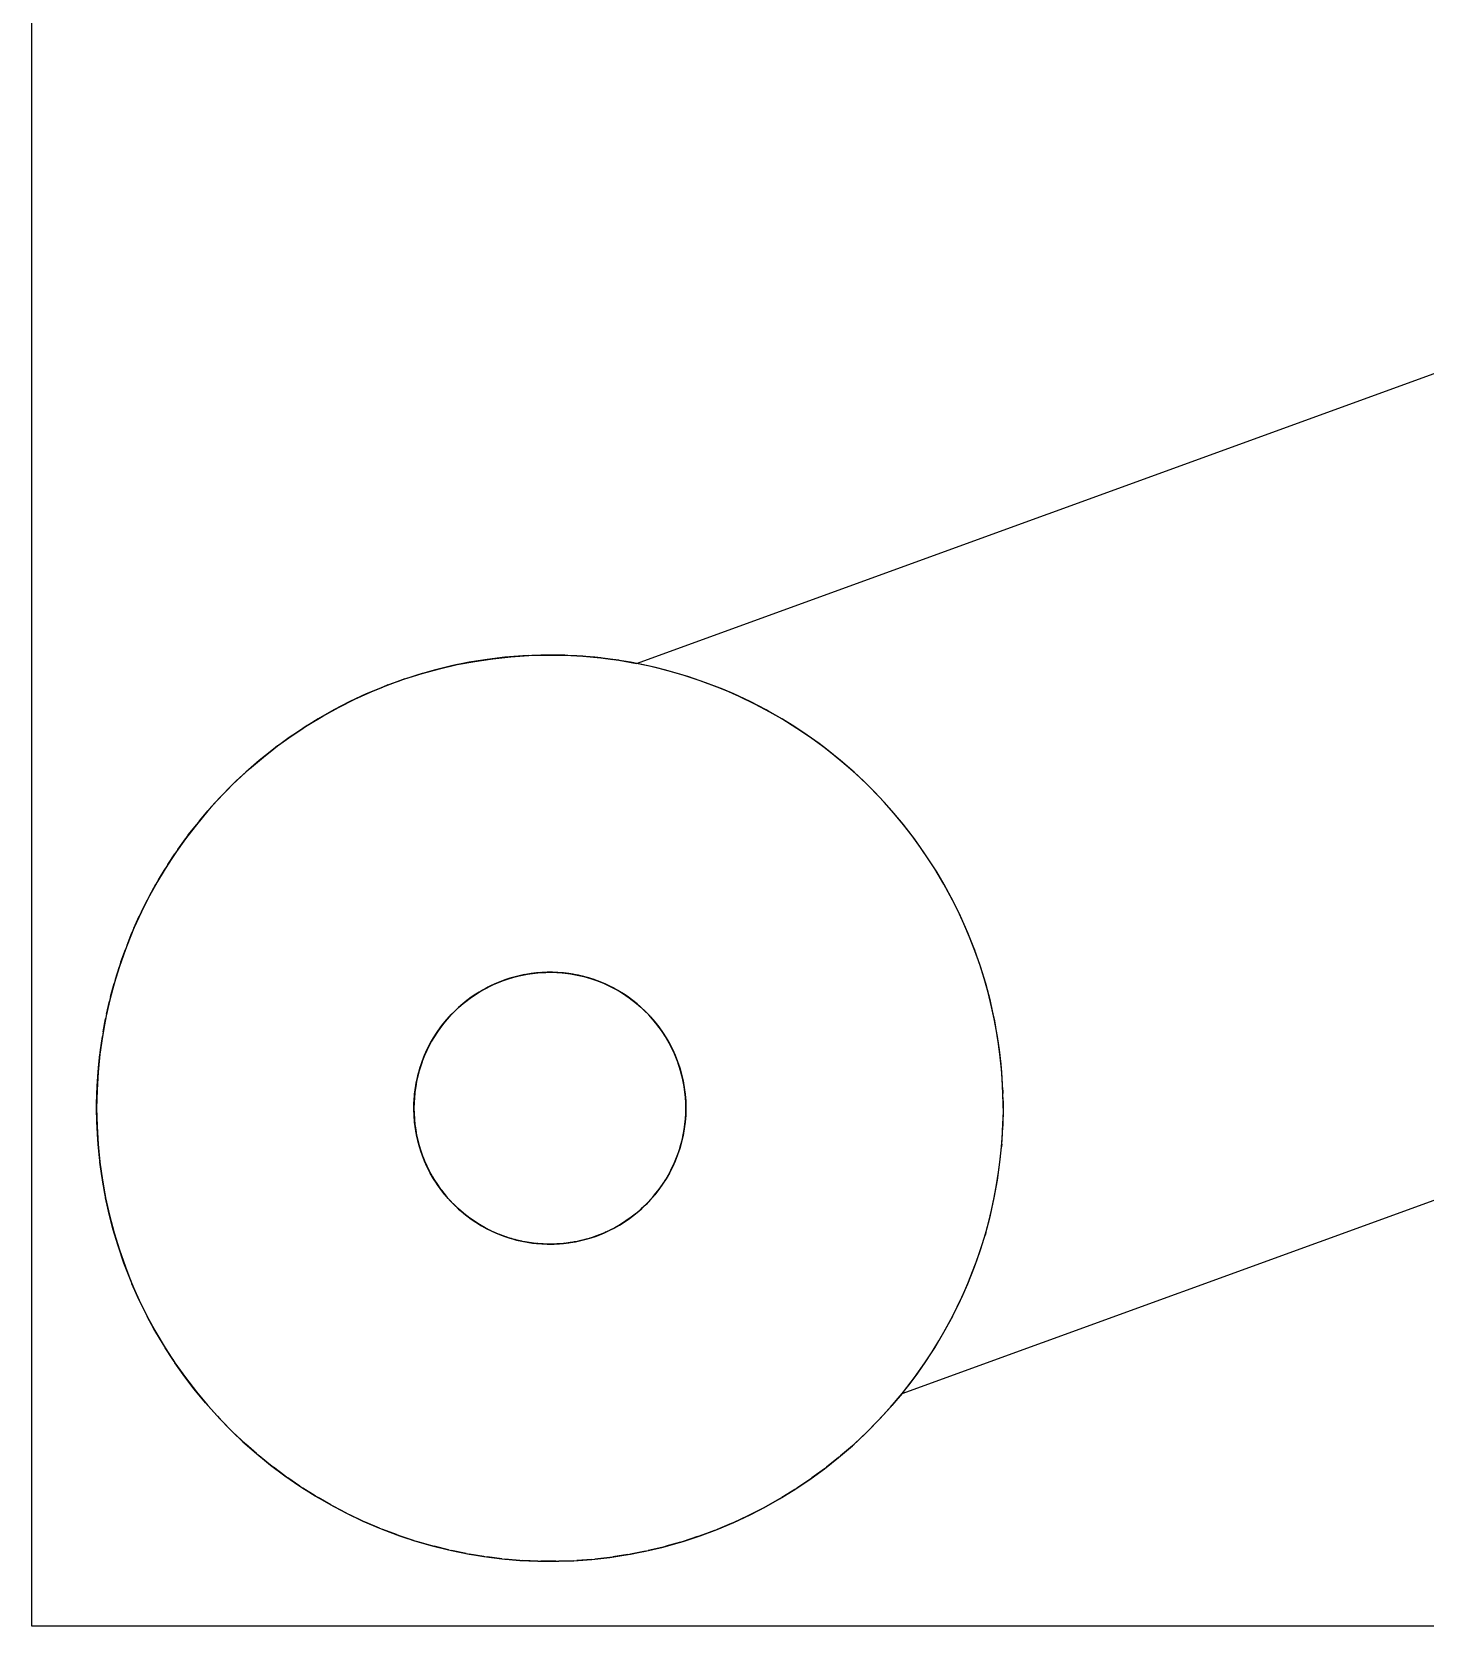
# Model space of a CAD drawing. Header units: millimetres. Extents: x -55 to 176, y -160 to 36.
# Drawn here: x -52 to -30.48, y -24 to 0.63 of the extents above; entities that cross this region are included whole.
import ezdxf

# ---------------------------------------------------------------- set-up
doc = ezdxf.new("R2010")
doc.units = ezdxf.units.MM
doc.layers.add('XY', color=7, linetype='Continuous')

msp = doc.modelspace()

# ---------------------------------------------------------------- linework, layer by layer
msp.add_circle((-44, -16), 2.1)
at = {"layer": 'XY'}
for p, q in [((-52, -24), (-52, 24)), ((-42.662, -9.129), (-29.64, -4.394)), ((-45.433, -9.148), (-45.159, -9.097)), ((-44.971, -9.068), (-45.246, -9.112)), ((-45.159, -9.097), (-45.246, -9.112)), ((-45.159, -9.097), (-44.883, -9.056)), ((-45.159, -9.097), (-44.971, -9.068)), ((-44.695, -9.035), (-44.971, -9.068)), ((-44.883, -9.056), (-44.971, -9.068)), ((-44.883, -9.056), (-44.605, -9.026)), ((-44.883, -9.056), (-44.695, -9.035)), ((-44.417, -9.012), (-44.695, -9.035)), ((-44.605, -9.026), (-44.695, -9.035)), ((-44.605, -9.026), (-44.327, -9.008)), ((-44.605, -9.026), (-44.417, -9.012)), ((-44.139, -9.001), (-44.417, -9.012)), ((-44.327, -9.008), (-44.417, -9.012)), ((-44.327, -9.008), (-44.048, -9)), ((-44.327, -9.008), (-44.139, -9.001)), ((-44.048, -9), (-44.139, -9.001)), ((-43.861, -9.001), (-44.139, -9.001)), ((-44.048, -9), (-43.769, -9.004)), ((-44.048, -9), (-43.861, -9.001)), ((-43.769, -9.004), (-43.861, -9.001)), ((-43.583, -9.012), (-43.861, -9.001)), ((-43.769, -9.004), (-43.491, -9.019)), ((-43.769, -9.004), (-43.583, -9.012)), ((-43.491, -9.019), (-43.583, -9.012)), ((-43.305, -9.035), (-43.583, -9.012)), ((-43.491, -9.019), (-43.213, -9.044)), ((-43.491, -9.019), (-43.305, -9.035)), ((-43.213, -9.044), (-43.305, -9.035)), ((-43.029, -9.068), (-43.305, -9.035)), ((-43.213, -9.044), (-42.937, -9.081)), ((-43.213, -9.044), (-43.029, -9.068)), ((-42.937, -9.081), (-43.029, -9.068)), ((-42.754, -9.112), (-43.029, -9.068)), ((-42.937, -9.081), (-42.662, -9.129)), ((-42.937, -9.081), (-42.754, -9.112)), ((-46.057, -9.309), (-46.321, -9.396)), ((-46.24, -9.368), (-45.974, -9.284)), ((-46.24, -9.368), (-46.057, -9.309)), ((-45.789, -9.233), (-46.057, -9.309)), ((-45.974, -9.284), (-46.057, -9.309)), ((-45.974, -9.284), (-45.705, -9.211)), ((-45.974, -9.284), (-45.789, -9.233)), ((-45.519, -9.167), (-45.789, -9.233)), ((-45.705, -9.211), (-45.789, -9.233)), ((-45.705, -9.211), (-45.433, -9.148)), ((-45.705, -9.211), (-45.519, -9.167)), ((-45.246, -9.112), (-45.519, -9.167)), ((-45.433, -9.148), (-45.519, -9.167)), ((-45.433, -9.148), (-45.246, -9.112)), ((-42.481, -9.167), (-42.754, -9.112)), ((-42.662, -9.129), (-42.754, -9.112)), ((-42.39, -9.188), (-42.662, -9.129)), ((-42.481, -9.167), (-42.662, -9.129)), ((-42.211, -9.233), (-42.481, -9.167)), ((-42.39, -9.188), (-42.481, -9.167)), ((-42.12, -9.257), (-42.39, -9.188)), ((-42.211, -9.233), (-42.39, -9.188)), ((-41.943, -9.309), (-42.211, -9.233)), ((-42.12, -9.257), (-42.211, -9.233)), ((-41.853, -9.337), (-42.12, -9.257)), ((-41.943, -9.309), (-42.12, -9.257)), ((-41.679, -9.396), (-41.943, -9.309)), ((-41.853, -9.337), (-41.943, -9.309)), ((-41.59, -9.428), (-41.853, -9.337)), ((-41.679, -9.396), (-41.853, -9.337)), ((-46.839, -9.601), (-47.091, -9.719)), ((-47.015, -9.682), (-46.761, -9.567)), ((-47.015, -9.682), (-46.839, -9.601)), ((-46.582, -9.494), (-46.839, -9.601)), ((-46.761, -9.567), (-46.839, -9.601)), ((-46.761, -9.567), (-46.502, -9.462)), ((-46.761, -9.567), (-46.582, -9.494)), ((-46.321, -9.396), (-46.582, -9.494)), ((-46.502, -9.462), (-46.582, -9.494)), ((-46.502, -9.462), (-46.24, -9.368)), ((-46.502, -9.462), (-46.321, -9.396)), ((-46.24, -9.368), (-46.321, -9.396)), ((-41.418, -9.494), (-41.679, -9.396)), ((-41.59, -9.428), (-41.679, -9.396)), ((-41.33, -9.529), (-41.59, -9.428)), ((-41.418, -9.494), (-41.59, -9.428)), ((-41.161, -9.601), (-41.418, -9.494)), ((-41.33, -9.529), (-41.418, -9.494)), ((-41.075, -9.64), (-41.33, -9.529)), ((-41.161, -9.601), (-41.33, -9.529)), ((-40.909, -9.719), (-41.161, -9.601)), ((-41.075, -9.64), (-41.161, -9.601)), ((-47.338, -9.847), (-47.58, -9.985)), ((-47.508, -9.942), (-47.264, -9.808)), ((-47.508, -9.942), (-47.338, -9.847)), ((-47.091, -9.719), (-47.338, -9.847)), ((-47.264, -9.808), (-47.338, -9.847)), ((-47.264, -9.808), (-47.015, -9.682)), ((-47.264, -9.808), (-47.091, -9.719)), ((-47.015, -9.682), (-47.091, -9.719)), ((-40.824, -9.762), (-41.075, -9.64)), ((-40.909, -9.719), (-41.075, -9.64)), ((-40.662, -9.847), (-40.909, -9.719)), ((-40.824, -9.762), (-40.909, -9.719)), ((-40.603, -9.88), (-40.824, -9.762)), ((-40.662, -9.847), (-40.824, -9.762)), ((-40.42, -9.985), (-40.662, -9.847)), ((-40.603, -9.88), (-40.662, -9.847)), ((-47.979, -10.241), (-47.747, -10.087)), ((-47.58, -9.985), (-47.816, -10.132)), ((-47.747, -10.087), (-47.816, -10.132)), ((-47.747, -10.087), (-47.508, -9.942)), ((-47.747, -10.087), (-47.58, -9.985)), ((-47.508, -9.942), (-47.58, -9.985)), ((-40.42, -9.985), (-40.603, -9.88)), ((-40.407, -9.992), (-40.603, -9.88)), ((-40.184, -10.132), (-40.42, -9.985)), ((-40.42, -9.985), (-40.407, -9.992)), ((-40.216, -10.111), (-40.407, -9.992)), ((-48.047, -10.288), (-48.271, -10.454)), ((-48.205, -10.404), (-47.979, -10.241)), ((-48.205, -10.404), (-48.047, -10.288)), ((-47.816, -10.132), (-48.047, -10.288)), ((-47.979, -10.241), (-48.047, -10.288)), ((-47.979, -10.241), (-47.816, -10.132)), ((-40.028, -10.236), (-40.216, -10.111)), ((-40.184, -10.132), (-40.216, -10.111)), ((-39.953, -10.288), (-40.184, -10.132)), ((-40.028, -10.236), (-40.184, -10.132)), ((-39.844, -10.367), (-40.028, -10.236)), ((-39.953, -10.288), (-40.028, -10.236)), ((-39.729, -10.454), (-39.953, -10.288)), ((-39.844, -10.367), (-39.953, -10.288)), ((-48.638, -10.757), (-48.425, -10.576)), ((-48.271, -10.454), (-48.488, -10.628)), ((-48.425, -10.576), (-48.488, -10.628)), ((-48.425, -10.576), (-48.205, -10.404)), ((-48.425, -10.576), (-48.271, -10.454)), ((-48.205, -10.404), (-48.271, -10.454)), ((-39.665, -10.504), (-39.844, -10.367)), ((-39.729, -10.454), (-39.844, -10.367)), ((-39.512, -10.628), (-39.729, -10.454)), ((-39.665, -10.504), (-39.729, -10.454)), ((-39.49, -10.647), (-39.665, -10.504)), ((-39.512, -10.628), (-39.665, -10.504)), ((-48.698, -10.81), (-48.9, -11.001)), ((-48.843, -10.945), (-48.638, -10.757)), ((-48.843, -10.945), (-48.698, -10.81)), ((-48.488, -10.628), (-48.698, -10.81)), ((-48.638, -10.757), (-48.698, -10.81)), ((-48.638, -10.757), (-48.488, -10.628)), ((-39.302, -10.81), (-39.512, -10.628)), ((-39.49, -10.647), (-39.512, -10.628)), ((-39.32, -10.795), (-39.49, -10.647)), ((-39.154, -10.948), (-39.32, -10.795)), ((-39.302, -10.81), (-39.32, -10.795)), ((-39.1, -11.001), (-39.302, -10.81)), ((-39.154, -10.948), (-39.302, -10.81)), ((-48.9, -11.001), (-49.095, -11.2)), ((-49.04, -11.142), (-48.843, -10.945)), ((-49.04, -11.142), (-48.9, -11.001)), ((-48.843, -10.945), (-48.9, -11.001)), ((-38.994, -11.107), (-39.154, -10.948)), ((-39.1, -11.001), (-39.154, -10.948)), ((-38.905, -11.2), (-39.1, -11.001)), ((-38.994, -11.107), (-39.1, -11.001)), ((-49.095, -11.2), (-49.282, -11.406)), ((-49.04, -11.142), (-49.23, -11.347)), ((-49.23, -11.347), (-49.095, -11.2)), ((-49.04, -11.142), (-49.095, -11.2)), ((-38.839, -11.271), (-38.994, -11.107)), ((-38.905, -11.2), (-38.994, -11.107)), ((-38.718, -11.406), (-38.905, -11.2)), ((-38.839, -11.271), (-38.905, -11.2)), ((-38.689, -11.44), (-38.839, -11.271)), ((-38.718, -11.406), (-38.839, -11.271)), ((-49.411, -11.559), (-49.584, -11.778)), ((-49.282, -11.406), (-49.46, -11.62)), ((-49.411, -11.559), (-49.46, -11.62)), ((-49.23, -11.347), (-49.411, -11.559)), ((-49.411, -11.559), (-49.282, -11.406)), ((-49.23, -11.347), (-49.282, -11.406)), ((-38.54, -11.62), (-38.718, -11.406)), ((-38.689, -11.44), (-38.718, -11.406)), ((-38.545, -11.613), (-38.689, -11.44)), ((-49.584, -11.778), (-49.747, -12.004)), ((-49.46, -11.62), (-49.63, -11.841)), ((-49.584, -11.778), (-49.63, -11.841)), ((-49.584, -11.778), (-49.46, -11.62)), ((-38.406, -11.792), (-38.545, -11.613)), ((-38.54, -11.62), (-38.545, -11.613)), ((-38.37, -11.841), (-38.54, -11.62)), ((-38.406, -11.792), (-38.54, -11.62)), ((-38.274, -11.974), (-38.406, -11.792)), ((-38.37, -11.841), (-38.406, -11.792)), ((-49.747, -12.004), (-49.902, -12.236)), ((-49.63, -11.841), (-49.791, -12.068)), ((-49.747, -12.004), (-49.791, -12.068)), ((-49.747, -12.004), (-49.63, -11.841)), ((-38.209, -12.068), (-38.37, -11.841)), ((-38.274, -11.974), (-38.37, -11.841)), ((-38.147, -12.161), (-38.274, -11.974)), ((-38.209, -12.068), (-38.274, -11.974)), ((-49.943, -12.301), (-50.085, -12.54)), ((-49.902, -12.236), (-50.047, -12.474)), ((-50.047, -12.474), (-49.943, -12.301)), ((-49.791, -12.068), (-49.943, -12.301)), ((-49.902, -12.236), (-49.943, -12.301)), ((-49.902, -12.236), (-49.791, -12.068)), ((-38.057, -12.301), (-38.209, -12.068)), ((-38.147, -12.161), (-38.209, -12.068)), ((-38.026, -12.351), (-38.147, -12.161)), ((-38.057, -12.301), (-38.147, -12.161)), ((-37.915, -12.54), (-38.057, -12.301)), ((-38.026, -12.351), (-38.057, -12.301)), ((-50.085, -12.54), (-50.218, -12.785)), ((-50.047, -12.474), (-50.183, -12.718)), ((-50.183, -12.718), (-50.085, -12.54)), ((-50.047, -12.474), (-50.085, -12.54)), ((-37.915, -12.54), (-38.026, -12.351)), ((-37.912, -12.546), (-38.026, -12.351)), ((-37.782, -12.785), (-37.915, -12.54)), ((-37.915, -12.54), (-37.912, -12.546)), ((-37.803, -12.744), (-37.912, -12.546)), ((-50.218, -12.785), (-50.341, -13.035)), ((-50.183, -12.718), (-50.309, -12.967)), ((-50.309, -12.967), (-50.218, -12.785)), ((-50.183, -12.718), (-50.218, -12.785)), ((-37.702, -12.945), (-37.803, -12.744)), ((-37.782, -12.785), (-37.803, -12.744)), ((-37.659, -13.035), (-37.782, -12.785)), ((-37.702, -12.945), (-37.782, -12.785)), ((-50.341, -13.035), (-50.454, -13.289)), ((-50.309, -12.967), (-50.425, -13.22)), ((-50.425, -13.22), (-50.341, -13.035)), ((-50.309, -12.967), (-50.341, -13.035)), ((-37.607, -13.15), (-37.702, -12.945)), ((-37.659, -13.035), (-37.702, -12.945)), ((-37.546, -13.289), (-37.659, -13.035)), ((-37.607, -13.15), (-37.659, -13.035)), ((-50.454, -13.289), (-50.556, -13.548)), ((-50.425, -13.22), (-50.53, -13.479)), ((-50.53, -13.479), (-50.454, -13.289)), ((-50.425, -13.22), (-50.454, -13.289)), ((-37.518, -13.357), (-37.607, -13.15)), ((-37.546, -13.289), (-37.607, -13.15)), ((-37.444, -13.548), (-37.546, -13.289)), ((-37.518, -13.357), (-37.546, -13.289)), ((-50.53, -13.479), (-50.625, -13.741)), ((-50.53, -13.479), (-50.556, -13.548)), ((-37.444, -13.548), (-37.518, -13.357)), ((-37.436, -13.568), (-37.518, -13.357)), ((-50.625, -13.741), (-50.71, -14.007)), ((-50.556, -13.548), (-50.649, -13.81)), ((-50.625, -13.741), (-50.649, -13.81)), ((-50.625, -13.741), (-50.556, -13.548)), ((-37.351, -13.81), (-37.444, -13.548)), ((-37.444, -13.548), (-37.436, -13.568)), ((-37.361, -13.78), (-37.436, -13.568)), ((-37.293, -13.995), (-37.361, -13.78)), ((-37.351, -13.81), (-37.361, -13.78)), ((-50.71, -14.007), (-50.784, -14.275)), ((-50.649, -13.81), (-50.731, -14.076)), ((-50.71, -14.007), (-50.731, -14.076)), ((-50.71, -14.007), (-50.649, -13.81)), ((-44.796, -14.057), (-44.718, -14.026)), ((-44.696, -14.019), (-44.775, -14.048)), ((-44.718, -14.026), (-44.775, -14.048)), ((-44.718, -14.026), (-44.638, -13.999)), ((-44.718, -14.026), (-44.696, -14.019)), ((-44.617, -13.993), (-44.696, -14.019)), ((-44.638, -13.999), (-44.696, -14.019)), ((-44.638, -13.999), (-44.558, -13.975)), ((-44.638, -13.999), (-44.617, -13.993)), ((-44.537, -13.97), (-44.617, -13.993)), ((-44.558, -13.975), (-44.617, -13.993)), ((-44.558, -13.975), (-44.476, -13.955)), ((-44.558, -13.975), (-44.537, -13.97)), ((-44.456, -13.95), (-44.537, -13.97)), ((-44.476, -13.955), (-44.537, -13.97)), ((-44.476, -13.955), (-44.394, -13.937)), ((-44.476, -13.955), (-44.456, -13.95)), ((-44.374, -13.934), (-44.456, -13.95)), ((-44.394, -13.937), (-44.456, -13.95)), ((-44.394, -13.937), (-44.311, -13.923)), ((-44.394, -13.937), (-44.374, -13.934)), ((-44.291, -13.92), (-44.374, -13.934)), ((-44.311, -13.923), (-44.374, -13.934)), ((-44.311, -13.923), (-44.228, -13.912)), ((-44.311, -13.923), (-44.291, -13.92)), ((-44.208, -13.91), (-44.291, -13.92)), ((-44.228, -13.912), (-44.291, -13.92)), ((-44.228, -13.912), (-44.144, -13.905)), ((-44.228, -13.912), (-44.208, -13.91)), ((-44.125, -13.904), (-44.208, -13.91)), ((-44.144, -13.905), (-44.208, -13.91)), ((-44.144, -13.905), (-44.061, -13.901)), ((-44.144, -13.905), (-44.125, -13.904)), ((-44.042, -13.9), (-44.125, -13.904)), ((-44.061, -13.901), (-44.125, -13.904)), ((-44.061, -13.901), (-43.977, -13.9)), ((-44.061, -13.901), (-44.042, -13.9)), ((-43.977, -13.9), (-44.042, -13.9)), ((-43.958, -13.9), (-44.042, -13.9)), ((-43.977, -13.9), (-43.893, -13.903)), ((-43.977, -13.9), (-43.958, -13.9)), ((-43.893, -13.903), (-43.958, -13.9)), ((-43.875, -13.904), (-43.958, -13.9)), ((-43.893, -13.903), (-43.809, -13.909)), ((-43.893, -13.903), (-43.875, -13.904)), ((-43.809, -13.909), (-43.875, -13.904)), ((-43.792, -13.91), (-43.875, -13.904)), ((-43.809, -13.909), (-43.725, -13.918)), ((-43.809, -13.909), (-43.792, -13.91)), ((-43.725, -13.918), (-43.792, -13.91)), ((-43.709, -13.92), (-43.792, -13.91)), ((-43.725, -13.918), (-43.642, -13.931)), ((-43.725, -13.918), (-43.709, -13.92)), ((-43.642, -13.931), (-43.709, -13.92)), ((-43.626, -13.934), (-43.709, -13.92)), ((-43.642, -13.931), (-43.56, -13.947)), ((-43.642, -13.931), (-43.626, -13.934)), ((-43.56, -13.947), (-43.626, -13.934)), ((-43.544, -13.95), (-43.626, -13.934)), ((-43.56, -13.947), (-43.478, -13.966)), ((-43.56, -13.947), (-43.544, -13.95)), ((-43.478, -13.966), (-43.544, -13.95)), ((-43.463, -13.97), (-43.544, -13.95)), ((-43.478, -13.966), (-43.397, -13.988)), ((-43.478, -13.966), (-43.463, -13.97)), ((-43.397, -13.988), (-43.463, -13.97)), ((-43.383, -13.993), (-43.463, -13.97)), ((-43.397, -13.988), (-43.317, -14.014)), ((-43.397, -13.988), (-43.383, -13.993)), ((-43.317, -14.014), (-43.383, -13.993)), ((-43.304, -14.019), (-43.383, -13.993)), ((-43.317, -14.014), (-43.239, -14.043)), ((-43.317, -14.014), (-43.304, -14.019)), ((-43.239, -14.043), (-43.304, -14.019)), ((-43.225, -14.048), (-43.304, -14.019)), ((-37.269, -14.076), (-37.351, -13.81)), ((-37.293, -13.995), (-37.351, -13.81)), ((-37.232, -14.213), (-37.293, -13.995)), ((-37.269, -14.076), (-37.293, -13.995)), ((-50.784, -14.275), (-50.848, -14.547)), ((-50.731, -14.076), (-50.802, -14.346)), ((-50.784, -14.275), (-50.802, -14.346)), ((-50.784, -14.275), (-50.731, -14.076)), ((-45.232, -14.3), (-45.164, -14.252)), ((-45.145, -14.24), (-45.214, -14.286)), ((-45.164, -14.252), (-45.214, -14.286)), ((-45.164, -14.252), (-45.093, -14.207)), ((-45.164, -14.252), (-45.145, -14.24)), ((-45.074, -14.195), (-45.145, -14.24)), ((-45.093, -14.207), (-45.145, -14.24)), ((-45.093, -14.207), (-45.021, -14.165)), ((-45.093, -14.207), (-45.074, -14.195)), ((-45.001, -14.154), (-45.074, -14.195)), ((-45.021, -14.165), (-45.074, -14.195)), ((-45.021, -14.165), (-44.947, -14.126)), ((-45.021, -14.165), (-45.001, -14.154)), ((-44.927, -14.116), (-45.001, -14.154)), ((-44.947, -14.126), (-45.001, -14.154)), ((-44.947, -14.126), (-44.872, -14.09)), ((-44.947, -14.126), (-44.927, -14.116)), ((-44.852, -14.08), (-44.927, -14.116)), ((-44.872, -14.09), (-44.927, -14.116)), ((-44.872, -14.09), (-44.796, -14.057)), ((-44.872, -14.09), (-44.852, -14.08)), ((-44.775, -14.048), (-44.852, -14.08)), ((-44.796, -14.057), (-44.852, -14.08)), ((-44.796, -14.057), (-44.775, -14.048)), ((-43.239, -14.043), (-43.161, -14.075)), ((-43.239, -14.043), (-43.225, -14.048)), ((-43.161, -14.075), (-43.225, -14.048)), ((-43.148, -14.08), (-43.225, -14.048)), ((-43.161, -14.075), (-43.085, -14.11)), ((-43.161, -14.075), (-43.148, -14.08)), ((-43.085, -14.11), (-43.148, -14.08)), ((-43.073, -14.116), (-43.148, -14.08)), ((-43.085, -14.11), (-43.01, -14.148)), ((-43.085, -14.11), (-43.073, -14.116)), ((-43.01, -14.148), (-43.073, -14.116)), ((-42.999, -14.154), (-43.073, -14.116)), ((-43.01, -14.148), (-42.937, -14.189)), ((-43.01, -14.148), (-42.999, -14.154)), ((-42.937, -14.189), (-42.999, -14.154)), ((-42.926, -14.195), (-42.999, -14.154)), ((-42.937, -14.189), (-42.865, -14.233)), ((-42.937, -14.189), (-42.926, -14.195)), ((-42.865, -14.233), (-42.926, -14.195)), ((-42.855, -14.24), (-42.926, -14.195)), ((-42.865, -14.233), (-42.795, -14.28)), ((-42.865, -14.233), (-42.855, -14.24)), ((-42.795, -14.28), (-42.855, -14.24)), ((-42.786, -14.286), (-42.855, -14.24)), ((-42.795, -14.28), (-42.727, -14.33)), ((-42.795, -14.28), (-42.786, -14.286)), ((-37.198, -14.346), (-37.269, -14.076)), ((-37.232, -14.213), (-37.269, -14.076)), ((-37.178, -14.432), (-37.232, -14.213)), ((-37.198, -14.346), (-37.232, -14.213)), ((-50.802, -14.346), (-50.862, -14.617)), ((-50.848, -14.547), (-50.802, -14.346)), ((-45.544, -14.577), (-45.486, -14.516)), ((-45.47, -14.5), (-45.529, -14.56)), ((-45.486, -14.516), (-45.529, -14.56)), ((-45.486, -14.516), (-45.426, -14.458)), ((-45.486, -14.516), (-45.47, -14.5)), ((-45.409, -14.443), (-45.47, -14.5)), ((-45.426, -14.458), (-45.47, -14.5)), ((-45.426, -14.458), (-45.364, -14.403)), ((-45.426, -14.458), (-45.409, -14.443)), ((-45.346, -14.388), (-45.409, -14.443)), ((-45.364, -14.403), (-45.409, -14.443)), ((-45.364, -14.403), (-45.299, -14.35)), ((-45.364, -14.403), (-45.346, -14.388)), ((-45.281, -14.336), (-45.346, -14.388)), ((-45.299, -14.35), (-45.346, -14.388)), ((-45.299, -14.35), (-45.232, -14.3)), ((-45.299, -14.35), (-45.281, -14.336)), ((-45.214, -14.286), (-45.281, -14.336)), ((-45.232, -14.3), (-45.281, -14.336)), ((-45.232, -14.3), (-45.214, -14.286)), ((-42.727, -14.33), (-42.786, -14.286)), ((-42.719, -14.336), (-42.786, -14.286)), ((-42.727, -14.33), (-42.662, -14.382)), ((-42.654, -14.388), (-42.719, -14.336)), ((-42.662, -14.382), (-42.598, -14.437)), ((-42.591, -14.443), (-42.654, -14.388)), ((-42.598, -14.437), (-42.537, -14.494)), ((-42.53, -14.5), (-42.591, -14.443)), ((-42.537, -14.494), (-42.478, -14.554)), ((-42.471, -14.56), (-42.53, -14.5)), ((-37.138, -14.617), (-37.198, -14.346)), ((-37.178, -14.432), (-37.198, -14.346)), ((-37.131, -14.652), (-37.178, -14.432)), ((-37.138, -14.617), (-37.178, -14.432)), ((-50.862, -14.617), (-50.912, -14.891)), ((-50.848, -14.547), (-50.9, -14.821)), ((-50.9, -14.821), (-50.862, -14.617)), ((-50.848, -14.547), (-50.862, -14.617)), ((-45.75, -14.839), (-45.702, -14.77)), ((-45.689, -14.752), (-45.737, -14.82)), ((-45.702, -14.77), (-45.737, -14.82)), ((-45.702, -14.77), (-45.652, -14.704)), ((-45.702, -14.77), (-45.689, -14.752)), ((-45.638, -14.686), (-45.689, -14.752)), ((-45.652, -14.704), (-45.689, -14.752)), ((-45.652, -14.704), (-45.599, -14.639)), ((-45.652, -14.704), (-45.638, -14.686)), ((-45.585, -14.622), (-45.638, -14.686)), ((-45.599, -14.639), (-45.638, -14.686)), ((-45.599, -14.639), (-45.544, -14.577)), ((-45.599, -14.639), (-45.585, -14.622)), ((-45.529, -14.56), (-45.585, -14.622)), ((-45.544, -14.577), (-45.585, -14.622)), ((-45.544, -14.577), (-45.529, -14.56)), ((-42.421, -14.616), (-42.478, -14.554)), ((-42.415, -14.622), (-42.471, -14.56)), ((-42.367, -14.68), (-42.421, -14.616)), ((-42.362, -14.686), (-42.415, -14.622)), ((-42.315, -14.746), (-42.367, -14.68)), ((-42.311, -14.752), (-42.362, -14.686)), ((-42.267, -14.814), (-42.315, -14.746)), ((-42.263, -14.82), (-42.311, -14.752)), ((-37.088, -14.891), (-37.138, -14.617)), ((-37.131, -14.652), (-37.138, -14.617)), ((-37.091, -14.875), (-37.131, -14.652)), ((-50.912, -14.891), (-50.95, -15.167)), ((-50.9, -14.821), (-50.941, -15.097)), ((-50.941, -15.097), (-50.912, -14.891)), ((-50.9, -14.821), (-50.912, -14.891)), ((-45.876, -15.056), (-45.837, -14.982)), ((-45.826, -14.962), (-45.865, -15.035)), ((-45.837, -14.982), (-45.865, -15.035)), ((-45.837, -14.982), (-45.795, -14.91)), ((-45.837, -14.982), (-45.826, -14.962)), ((-45.783, -14.89), (-45.826, -14.962)), ((-45.795, -14.91), (-45.826, -14.962)), ((-45.795, -14.91), (-45.75, -14.839)), ((-45.795, -14.91), (-45.783, -14.89)), ((-45.737, -14.82), (-45.783, -14.89)), ((-45.75, -14.839), (-45.783, -14.89)), ((-45.75, -14.839), (-45.737, -14.82)), ((-42.221, -14.885), (-42.267, -14.814)), ((-42.217, -14.89), (-42.263, -14.82)), ((-42.177, -14.957), (-42.221, -14.885)), ((-42.174, -14.962), (-42.217, -14.89)), ((-42.137, -15.03), (-42.177, -14.957)), ((-42.135, -15.035), (-42.174, -14.962)), ((-37.058, -15.098), (-37.091, -14.875)), ((-37.088, -14.891), (-37.091, -14.875)), ((-37.05, -15.167), (-37.088, -14.891)), ((-37.058, -15.098), (-37.088, -14.891)), ((-50.95, -15.167), (-50.978, -15.444)), ((-50.972, -15.374), (-50.941, -15.097)), ((-50.972, -15.374), (-50.95, -15.167)), ((-50.941, -15.097), (-50.95, -15.167)), ((-45.967, -15.264), (-45.995, -15.343)), ((-45.975, -15.286), (-45.945, -15.208)), ((-45.975, -15.286), (-45.967, -15.264)), ((-45.936, -15.187), (-45.967, -15.264)), ((-45.945, -15.208), (-45.967, -15.264)), ((-45.945, -15.208), (-45.912, -15.131)), ((-45.945, -15.208), (-45.936, -15.187)), ((-45.902, -15.11), (-45.936, -15.187)), ((-45.912, -15.131), (-45.936, -15.187)), ((-45.912, -15.131), (-45.876, -15.056)), ((-45.912, -15.131), (-45.902, -15.11)), ((-45.865, -15.035), (-45.902, -15.11)), ((-45.876, -15.056), (-45.902, -15.11)), ((-45.876, -15.056), (-45.865, -15.035)), ((-42.1, -15.106), (-42.137, -15.03)), ((-42.098, -15.11), (-42.135, -15.035)), ((-42.066, -15.182), (-42.1, -15.106)), ((-42.064, -15.187), (-42.098, -15.11)), ((-42.035, -15.26), (-42.066, -15.182)), ((-42.033, -15.264), (-42.064, -15.187)), ((-42.007, -15.34), (-42.035, -15.26)), ((-42.005, -15.343), (-42.033, -15.264)), ((-38.561, -20.407), (-23.794, -15.037)), ((-37.033, -15.322), (-37.058, -15.098)), ((-37.05, -15.167), (-37.058, -15.098)), ((-37.022, -15.444), (-37.05, -15.167)), ((-37.033, -15.322), (-37.05, -15.167)), ((-50.978, -15.444), (-50.994, -15.722)), ((-50.991, -15.652), (-50.972, -15.374)), ((-50.991, -15.652), (-50.978, -15.444)), ((-50.972, -15.374), (-50.978, -15.444)), ((-46.041, -15.504), (-46.059, -15.585)), ((-46.046, -15.526), (-46.025, -15.445)), ((-46.046, -15.526), (-46.041, -15.504)), ((-46.019, -15.423), (-46.041, -15.504)), ((-46.025, -15.445), (-46.041, -15.504)), ((-46.025, -15.445), (-46.002, -15.365)), ((-46.025, -15.445), (-46.019, -15.423)), ((-45.995, -15.343), (-46.019, -15.423)), ((-46.002, -15.365), (-46.019, -15.423)), ((-46.002, -15.365), (-45.975, -15.286)), ((-46.002, -15.365), (-45.995, -15.343)), ((-45.975, -15.286), (-45.995, -15.343)), ((-41.982, -15.42), (-42.007, -15.34)), ((-41.981, -15.423), (-42.005, -15.343)), ((-41.96, -15.501), (-41.982, -15.42)), ((-41.959, -15.504), (-41.981, -15.423)), ((-41.942, -15.583), (-41.96, -15.501)), ((-41.941, -15.585), (-41.959, -15.504)), ((-37.015, -15.547), (-37.033, -15.322)), ((-37.022, -15.444), (-37.033, -15.322)), ((-37.006, -15.722), (-37.022, -15.444)), ((-37.015, -15.547), (-37.022, -15.444)), ((-51, -15.931), (-50.991, -15.652)), ((-51, -15.931), (-50.994, -15.722)), ((-50.994, -15.722), (-51, -16)), ((-50.991, -15.652), (-50.994, -15.722)), ((-46.085, -15.75), (-46.093, -15.833)), ((-46.088, -15.772), (-46.077, -15.69)), ((-46.088, -15.772), (-46.085, -15.75)), ((-46.073, -15.667), (-46.085, -15.75)), ((-46.077, -15.69), (-46.085, -15.75)), ((-46.077, -15.69), (-46.063, -15.607)), ((-46.077, -15.69), (-46.073, -15.667)), ((-46.059, -15.585), (-46.073, -15.667)), ((-46.063, -15.607), (-46.073, -15.667)), ((-46.063, -15.607), (-46.046, -15.526)), ((-46.063, -15.607), (-46.059, -15.585)), ((-46.046, -15.526), (-46.059, -15.585)), ((-41.927, -15.666), (-41.942, -15.583)), ((-41.927, -15.667), (-41.941, -15.585)), ((-41.915, -15.749), (-41.927, -15.666)), ((-41.915, -15.75), (-41.927, -15.667)), ((-41.907, -15.832), (-41.915, -15.749)), ((-41.907, -15.833), (-41.915, -15.75)), ((-37.006, -15.722), (-37.015, -15.547)), ((-37.004, -15.772), (-37.015, -15.547)), ((-37, -16), (-37.006, -15.722)), ((-37.006, -15.722), (-37.004, -15.772)), ((-50.997, -16.21), (-51, -15.931)), ((-51, -15.931), (-51, -16)), ((-50.997, -16.21), (-51, -16)), ((-51, -16), (-50.994, -16.278)), ((-46.098, -15.917), (-46.1, -16)), ((-46.1, -16.023), (-46.099, -15.939)), ((-46.099, -15.939), (-46.1, -16)), ((-46.1, -16.023), (-46.1, -16)), ((-46.1, -16), (-46.098, -16.083)), ((-46.099, -15.939), (-46.095, -15.856)), ((-46.099, -15.939), (-46.098, -15.917)), ((-46.093, -15.833), (-46.098, -15.917)), ((-46.095, -15.856), (-46.098, -15.917)), ((-46.095, -15.856), (-46.088, -15.772)), ((-46.095, -15.856), (-46.093, -15.833)), ((-46.088, -15.772), (-46.093, -15.833)), ((-41.902, -15.916), (-41.907, -15.832)), ((-41.902, -15.917), (-41.907, -15.833)), ((-41.9, -16), (-41.902, -15.916)), ((-41.9, -16), (-41.902, -15.917)), ((-41.902, -16.083), (-41.9, -16)), ((-41.9, -16), (-41.902, -16.083)), ((-37, -16), (-37.006, -16.278)), ((-37.001, -15.886), (-37.004, -15.772)), ((-37, -16), (-37.003, -16.199)), ((-37.001, -15.886), (-37, -16)), ((-50.983, -16.488), (-50.997, -16.21)), ((-50.997, -16.21), (-50.994, -16.278)), ((-46.097, -16.106), (-46.1, -16.023)), ((-46.1, -16.023), (-46.098, -16.083)), ((-46.097, -16.106), (-46.098, -16.083)), ((-46.098, -16.083), (-46.093, -16.167)), ((-46.091, -16.189), (-46.097, -16.106)), ((-46.097, -16.106), (-46.093, -16.167)), ((-46.091, -16.189), (-46.093, -16.167)), ((-46.093, -16.167), (-46.085, -16.25)), ((-46.082, -16.272), (-46.091, -16.189)), ((-46.091, -16.189), (-46.085, -16.25)), ((-46.082, -16.272), (-46.085, -16.25)), ((-46.085, -16.25), (-46.073, -16.333)), ((-41.927, -16.333), (-41.915, -16.25)), ((-41.926, -16.33), (-41.915, -16.248)), ((-41.915, -16.248), (-41.907, -16.165)), ((-41.915, -16.25), (-41.907, -16.167)), ((-41.907, -16.165), (-41.902, -16.083)), ((-41.907, -16.167), (-41.902, -16.083)), ((-37.011, -16.397), (-37.003, -16.199)), ((-37.006, -16.278), (-37.003, -16.199)), ((-50.983, -16.488), (-50.994, -16.278)), ((-50.994, -16.278), (-50.978, -16.556)), ((-50.958, -16.766), (-50.983, -16.488)), ((-50.983, -16.488), (-50.978, -16.556)), ((-46.07, -16.355), (-46.082, -16.272)), ((-46.082, -16.272), (-46.073, -16.333)), ((-46.07, -16.355), (-46.073, -16.333)), ((-46.073, -16.333), (-46.059, -16.415)), ((-46.054, -16.437), (-46.07, -16.355)), ((-46.07, -16.355), (-46.059, -16.415)), ((-46.054, -16.437), (-46.059, -16.415)), ((-46.059, -16.415), (-46.041, -16.496)), ((-46.035, -16.518), (-46.054, -16.437)), ((-46.054, -16.437), (-46.041, -16.496)), ((-46.035, -16.518), (-46.041, -16.496)), ((-46.041, -16.496), (-46.019, -16.577)), ((-41.981, -16.577), (-41.959, -16.496)), ((-41.979, -16.572), (-41.958, -16.492)), ((-41.959, -16.496), (-41.941, -16.415)), ((-41.958, -16.492), (-41.941, -16.411)), ((-41.941, -16.411), (-41.926, -16.33)), ((-41.941, -16.415), (-41.927, -16.333)), ((-37.025, -16.595), (-37.011, -16.397)), ((-37.022, -16.556), (-37.006, -16.278)), ((-37.022, -16.556), (-37.011, -16.397)), ((-37.011, -16.397), (-37.006, -16.278)), ((-50.958, -16.766), (-50.978, -16.556)), ((-50.978, -16.556), (-50.95, -16.833)), ((-46.013, -16.599), (-46.035, -16.518)), ((-46.035, -16.518), (-46.019, -16.577)), ((-46.013, -16.599), (-46.019, -16.577)), ((-46.019, -16.577), (-45.995, -16.657)), ((-45.987, -16.678), (-46.013, -16.599)), ((-46.013, -16.599), (-45.995, -16.657)), ((-45.987, -16.678), (-45.995, -16.657)), ((-45.995, -16.657), (-45.967, -16.736)), ((-45.959, -16.757), (-45.987, -16.678)), ((-45.987, -16.678), (-45.967, -16.736)), ((-45.959, -16.757), (-45.967, -16.736)), ((-45.967, -16.736), (-45.936, -16.813)), ((-42.064, -16.813), (-42.033, -16.736)), ((-42.061, -16.807), (-42.031, -16.73)), ((-42.033, -16.736), (-42.005, -16.657)), ((-42.031, -16.73), (-42.004, -16.651)), ((-42.005, -16.657), (-41.981, -16.577)), ((-42.004, -16.651), (-41.979, -16.572)), ((-37.05, -16.833), (-37.022, -16.556)), ((-37.045, -16.793), (-37.025, -16.595)), ((-37.022, -16.556), (-37.025, -16.595)), ((-50.922, -17.043), (-50.958, -16.766)), ((-50.958, -16.766), (-50.95, -16.833)), ((-50.922, -17.043), (-50.95, -16.833)), ((-50.95, -16.833), (-50.912, -17.109)), ((-45.927, -16.834), (-45.959, -16.757)), ((-45.959, -16.757), (-45.936, -16.813)), ((-45.927, -16.834), (-45.936, -16.813)), ((-45.936, -16.813), (-45.902, -16.89)), ((-45.893, -16.91), (-45.927, -16.834)), ((-45.927, -16.834), (-45.902, -16.89)), ((-45.893, -16.91), (-45.902, -16.89)), ((-45.902, -16.89), (-45.865, -16.965)), ((-45.855, -16.985), (-45.893, -16.91)), ((-45.893, -16.91), (-45.865, -16.965)), ((-45.855, -16.985), (-45.865, -16.965)), ((-45.865, -16.965), (-45.826, -17.038)), ((-45.814, -17.057), (-45.855, -16.985)), ((-45.855, -16.985), (-45.826, -17.038)), ((-42.174, -17.038), (-42.135, -16.965)), ((-42.17, -17.03), (-42.131, -16.957)), ((-42.135, -16.965), (-42.098, -16.89)), ((-42.131, -16.957), (-42.094, -16.882)), ((-42.098, -16.89), (-42.064, -16.813)), ((-42.094, -16.882), (-42.061, -16.807)), ((-37.101, -17.186), (-37.07, -16.99)), ((-37.088, -17.109), (-37.05, -16.833)), ((-37.088, -17.109), (-37.07, -16.99)), ((-37.07, -16.99), (-37.045, -16.793)), ((-37.07, -16.99), (-37.05, -16.833)), ((-37.05, -16.833), (-37.045, -16.793)), ((-50.875, -17.318), (-50.922, -17.043)), ((-50.922, -17.043), (-50.912, -17.109)), ((-50.875, -17.318), (-50.912, -17.109)), ((-50.912, -17.109), (-50.862, -17.383)), ((-45.814, -17.057), (-45.826, -17.038)), ((-45.826, -17.038), (-45.783, -17.11)), ((-45.771, -17.129), (-45.814, -17.057)), ((-45.814, -17.057), (-45.783, -17.11)), ((-45.771, -17.129), (-45.783, -17.11)), ((-45.783, -17.11), (-45.737, -17.18)), ((-45.725, -17.198), (-45.771, -17.129)), ((-45.771, -17.129), (-45.737, -17.18)), ((-45.725, -17.198), (-45.737, -17.18)), ((-45.737, -17.18), (-45.689, -17.248)), ((-45.676, -17.266), (-45.725, -17.198)), ((-45.725, -17.198), (-45.689, -17.248)), ((-42.311, -17.248), (-42.263, -17.18)), ((-42.304, -17.238), (-42.257, -17.171)), ((-42.304, -17.238), (-42.263, -17.18)), ((-42.263, -17.18), (-42.217, -17.11)), ((-42.257, -17.171), (-42.212, -17.101)), ((-42.217, -17.11), (-42.174, -17.038)), ((-42.212, -17.101), (-42.17, -17.03)), ((-37.138, -17.383), (-37.088, -17.109)), ((-37.138, -17.381), (-37.101, -17.186)), ((-37.101, -17.186), (-37.088, -17.109)), ((-50.817, -17.591), (-50.875, -17.318)), ((-50.875, -17.318), (-50.862, -17.383)), ((-50.817, -17.591), (-50.862, -17.383)), ((-50.862, -17.383), (-50.802, -17.654)), ((-45.676, -17.266), (-45.689, -17.248)), ((-45.689, -17.248), (-45.638, -17.314)), ((-45.624, -17.332), (-45.676, -17.266)), ((-45.676, -17.266), (-45.638, -17.314)), ((-45.624, -17.332), (-45.638, -17.314)), ((-45.638, -17.314), (-45.585, -17.378)), ((-45.57, -17.395), (-45.624, -17.332)), ((-45.624, -17.332), (-45.585, -17.378)), ((-45.57, -17.395), (-45.585, -17.378)), ((-45.585, -17.378), (-45.529, -17.44)), ((-45.513, -17.456), (-45.57, -17.395)), ((-45.57, -17.395), (-45.529, -17.44)), ((-45.513, -17.456), (-45.529, -17.44)), ((-45.529, -17.44), (-45.47, -17.5)), ((-45.513, -17.456), (-45.454, -17.515)), ((-45.513, -17.456), (-45.47, -17.5)), ((-42.53, -17.5), (-42.471, -17.44)), ((-42.52, -17.489), (-42.462, -17.43)), ((-42.52, -17.489), (-42.471, -17.44)), ((-42.471, -17.44), (-42.415, -17.378)), ((-42.462, -17.43), (-42.471, -17.44)), ((-42.462, -17.43), (-42.407, -17.368)), ((-42.462, -17.43), (-42.415, -17.378)), ((-42.415, -17.378), (-42.362, -17.314)), ((-42.407, -17.368), (-42.415, -17.378)), ((-42.407, -17.368), (-42.354, -17.304)), ((-42.407, -17.368), (-42.362, -17.314)), ((-42.362, -17.314), (-42.311, -17.248)), ((-42.354, -17.304), (-42.362, -17.314)), ((-42.354, -17.304), (-42.304, -17.238)), ((-42.354, -17.304), (-42.311, -17.248)), ((-42.304, -17.238), (-42.311, -17.248)), ((-37.198, -17.654), (-37.138, -17.383)), ((-37.18, -17.575), (-37.138, -17.381)), ((-37.18, -17.575), (-37.138, -17.383)), ((-50.748, -17.861), (-50.817, -17.591)), ((-50.817, -17.591), (-50.802, -17.654)), ((-50.748, -17.861), (-50.802, -17.654)), ((-50.802, -17.654), (-50.731, -17.924)), ((-45.454, -17.515), (-45.47, -17.5)), ((-45.47, -17.5), (-45.409, -17.557)), ((-45.454, -17.515), (-45.392, -17.572)), ((-45.454, -17.515), (-45.409, -17.557)), ((-45.392, -17.572), (-45.409, -17.557)), ((-45.409, -17.557), (-45.346, -17.612)), ((-45.392, -17.572), (-45.329, -17.626)), ((-45.392, -17.572), (-45.346, -17.612)), ((-45.329, -17.626), (-45.346, -17.612)), ((-45.346, -17.612), (-45.281, -17.664)), ((-45.329, -17.626), (-45.263, -17.678)), ((-45.329, -17.626), (-45.281, -17.664)), ((-45.263, -17.678), (-45.281, -17.664)), ((-45.281, -17.664), (-45.214, -17.714)), ((-45.263, -17.678), (-45.195, -17.726)), ((-45.263, -17.678), (-45.214, -17.714)), ((-45.195, -17.726), (-45.214, -17.714)), ((-45.214, -17.714), (-45.145, -17.76)), ((-45.195, -17.726), (-45.126, -17.773)), ((-45.195, -17.726), (-45.145, -17.76)), ((-42.855, -17.76), (-42.786, -17.714)), ((-42.84, -17.75), (-42.772, -17.703)), ((-42.84, -17.75), (-42.786, -17.714)), ((-42.786, -17.714), (-42.719, -17.664)), ((-42.772, -17.703), (-42.786, -17.714)), ((-42.772, -17.703), (-42.706, -17.654)), ((-42.772, -17.703), (-42.719, -17.664)), ((-42.719, -17.664), (-42.654, -17.612)), ((-42.706, -17.654), (-42.719, -17.664)), ((-42.706, -17.654), (-42.641, -17.601)), ((-42.706, -17.654), (-42.654, -17.612)), ((-42.654, -17.612), (-42.591, -17.557)), ((-42.641, -17.601), (-42.654, -17.612)), ((-42.641, -17.601), (-42.579, -17.547)), ((-42.641, -17.601), (-42.591, -17.557)), ((-42.591, -17.557), (-42.53, -17.5)), ((-42.579, -17.547), (-42.591, -17.557)), ((-42.579, -17.547), (-42.52, -17.489)), ((-42.579, -17.547), (-42.53, -17.5)), ((-42.52, -17.489), (-42.53, -17.5)), ((-37.269, -17.924), (-37.198, -17.654)), ((-37.227, -17.768), (-37.18, -17.575)), ((-37.227, -17.768), (-37.198, -17.654)), ((-37.198, -17.654), (-37.18, -17.575)), ((-50.669, -18.128), (-50.748, -17.861)), ((-50.748, -17.861), (-50.731, -17.924)), ((-50.669, -18.128), (-50.731, -17.924)), ((-50.731, -17.924), (-50.649, -18.19)), ((-45.126, -17.773), (-45.145, -17.76)), ((-45.145, -17.76), (-45.074, -17.805)), ((-45.126, -17.773), (-45.055, -17.816)), ((-45.126, -17.773), (-45.074, -17.805)), ((-45.055, -17.816), (-45.074, -17.805)), ((-45.074, -17.805), (-45.001, -17.846)), ((-45.055, -17.816), (-44.982, -17.857)), ((-45.055, -17.816), (-45.001, -17.846)), ((-44.982, -17.857), (-45.001, -17.846)), ((-45.001, -17.846), (-44.927, -17.884)), ((-44.982, -17.857), (-44.907, -17.894)), ((-44.982, -17.857), (-44.927, -17.884)), ((-44.907, -17.894), (-44.927, -17.884)), ((-44.927, -17.884), (-44.852, -17.92)), ((-44.907, -17.894), (-44.831, -17.929)), ((-44.907, -17.894), (-44.852, -17.92)), ((-44.831, -17.929), (-44.852, -17.92)), ((-44.852, -17.92), (-44.775, -17.952)), ((-44.831, -17.929), (-44.754, -17.96)), ((-44.831, -17.929), (-44.775, -17.952)), ((-44.754, -17.96), (-44.775, -17.952)), ((-44.775, -17.952), (-44.696, -17.981)), ((-44.754, -17.96), (-44.675, -17.989)), ((-44.754, -17.96), (-44.696, -17.981)), ((-43.361, -18.001), (-43.282, -17.974)), ((-43.304, -17.981), (-43.225, -17.952)), ((-43.282, -17.974), (-43.304, -17.981)), ((-43.282, -17.974), (-43.205, -17.944)), ((-43.282, -17.974), (-43.225, -17.952)), ((-43.225, -17.952), (-43.148, -17.92)), ((-43.205, -17.944), (-43.225, -17.952)), ((-43.205, -17.944), (-43.129, -17.911)), ((-43.205, -17.944), (-43.148, -17.92)), ((-43.148, -17.92), (-43.073, -17.884)), ((-43.129, -17.911), (-43.148, -17.92)), ((-43.129, -17.911), (-43.055, -17.875)), ((-43.129, -17.911), (-43.073, -17.884)), ((-43.073, -17.884), (-42.999, -17.846)), ((-43.055, -17.875), (-43.073, -17.884)), ((-43.055, -17.875), (-42.981, -17.836)), ((-43.055, -17.875), (-42.999, -17.846)), ((-42.999, -17.846), (-42.926, -17.805)), ((-42.981, -17.836), (-42.999, -17.846)), ((-42.981, -17.836), (-42.91, -17.795)), ((-42.981, -17.836), (-42.926, -17.805)), ((-42.926, -17.805), (-42.855, -17.76)), ((-42.91, -17.795), (-42.926, -17.805)), ((-42.91, -17.795), (-42.84, -17.75)), ((-42.91, -17.795), (-42.855, -17.76)), ((-42.84, -17.75), (-42.855, -17.76)), ((-37.351, -18.19), (-37.269, -17.924)), ((-37.338, -18.149), (-37.28, -17.959)), ((-37.28, -17.959), (-37.227, -17.768)), ((-37.269, -17.924), (-37.28, -17.959)), ((-37.269, -17.924), (-37.227, -17.768)), ((-50.579, -18.392), (-50.669, -18.128)), ((-50.669, -18.128), (-50.649, -18.19)), ((-50.579, -18.392), (-50.649, -18.19)), ((-50.649, -18.19), (-50.556, -18.452)), ((-44.675, -17.989), (-44.696, -17.981)), ((-44.696, -17.981), (-44.617, -18.007)), ((-44.675, -17.989), (-44.595, -18.014)), ((-44.675, -17.989), (-44.617, -18.007)), ((-44.595, -18.014), (-44.617, -18.007)), ((-44.617, -18.007), (-44.537, -18.03)), ((-44.595, -18.014), (-44.515, -18.036)), ((-44.595, -18.014), (-44.537, -18.03)), ((-44.515, -18.036), (-44.537, -18.03)), ((-44.537, -18.03), (-44.456, -18.05)), ((-44.515, -18.036), (-44.434, -18.055)), ((-44.515, -18.036), (-44.456, -18.05)), ((-44.434, -18.055), (-44.456, -18.05)), ((-44.456, -18.05), (-44.374, -18.066)), ((-44.434, -18.055), (-44.352, -18.07)), ((-44.434, -18.055), (-44.374, -18.066)), ((-44.352, -18.07), (-44.374, -18.066)), ((-44.374, -18.066), (-44.291, -18.08)), ((-44.352, -18.07), (-44.269, -18.083)), ((-44.352, -18.07), (-44.291, -18.08)), ((-44.269, -18.083), (-44.291, -18.08)), ((-44.291, -18.08), (-44.208, -18.09)), ((-44.269, -18.083), (-44.186, -18.092)), ((-44.269, -18.083), (-44.208, -18.09)), ((-44.186, -18.092), (-44.208, -18.09)), ((-44.208, -18.09), (-44.125, -18.096)), ((-44.186, -18.092), (-44.103, -18.097)), ((-44.186, -18.092), (-44.125, -18.096)), ((-44.103, -18.097), (-44.125, -18.096)), ((-44.125, -18.096), (-44.042, -18.1)), ((-44.103, -18.097), (-44.019, -18.1)), ((-44.103, -18.097), (-44.042, -18.1)), ((-44.019, -18.1), (-44.042, -18.1)), ((-44.042, -18.1), (-43.958, -18.1)), ((-44.019, -18.1), (-43.936, -18.099)), ((-44.019, -18.1), (-43.958, -18.1)), ((-43.958, -18.1), (-43.875, -18.096)), ((-43.936, -18.099), (-43.958, -18.1)), ((-43.936, -18.099), (-43.852, -18.095)), ((-43.936, -18.099), (-43.875, -18.096)), ((-43.875, -18.096), (-43.792, -18.09)), ((-43.852, -18.095), (-43.875, -18.096)), ((-43.852, -18.095), (-43.769, -18.087)), ((-43.852, -18.095), (-43.792, -18.09)), ((-43.792, -18.09), (-43.709, -18.08)), ((-43.769, -18.087), (-43.792, -18.09)), ((-43.769, -18.087), (-43.686, -18.076)), ((-43.769, -18.087), (-43.709, -18.08)), ((-43.709, -18.08), (-43.626, -18.066)), ((-43.686, -18.076), (-43.709, -18.08)), ((-43.686, -18.076), (-43.604, -18.062)), ((-43.686, -18.076), (-43.626, -18.066)), ((-43.626, -18.066), (-43.544, -18.05)), ((-43.604, -18.062), (-43.626, -18.066)), ((-43.604, -18.062), (-43.522, -18.045)), ((-43.604, -18.062), (-43.544, -18.05)), ((-43.544, -18.05), (-43.463, -18.03)), ((-43.522, -18.045), (-43.544, -18.05)), ((-43.522, -18.045), (-43.441, -18.024)), ((-43.522, -18.045), (-43.463, -18.03)), ((-43.463, -18.03), (-43.383, -18.007)), ((-43.441, -18.024), (-43.463, -18.03)), ((-43.441, -18.024), (-43.361, -18.001)), ((-43.441, -18.024), (-43.383, -18.007)), ((-43.383, -18.007), (-43.304, -17.981)), ((-43.361, -18.001), (-43.383, -18.007)), ((-43.361, -18.001), (-43.304, -17.981)), ((-37.444, -18.452), (-37.351, -18.19)), ((-37.402, -18.337), (-37.338, -18.149)), ((-37.402, -18.337), (-37.351, -18.19)), ((-37.351, -18.19), (-37.338, -18.149)), ((-50.478, -18.652), (-50.579, -18.392)), ((-50.579, -18.392), (-50.556, -18.452)), ((-50.478, -18.652), (-50.556, -18.452)), ((-50.556, -18.452), (-50.454, -18.711)), ((-37.546, -18.711), (-37.444, -18.452)), ((-37.471, -18.524), (-37.402, -18.337)), ((-37.471, -18.524), (-37.444, -18.452)), ((-37.444, -18.452), (-37.402, -18.337)), ((-50.367, -18.908), (-50.478, -18.652)), ((-50.478, -18.652), (-50.454, -18.711)), ((-50.367, -18.908), (-50.454, -18.711)), ((-50.454, -18.711), (-50.341, -18.965)), ((-37.659, -18.965), (-37.546, -18.711)), ((-37.624, -18.89), (-37.545, -18.708)), ((-37.624, -18.89), (-37.546, -18.711)), ((-37.546, -18.711), (-37.545, -18.708)), ((-37.545, -18.708), (-37.471, -18.524)), ((-50.246, -19.16), (-50.367, -18.908)), ((-50.367, -18.908), (-50.341, -18.965)), ((-37.709, -19.07), (-37.624, -18.89)), ((-37.659, -18.965), (-37.624, -18.89)), ((-50.246, -19.16), (-50.341, -18.965)), ((-50.341, -18.965), (-50.218, -19.215)), ((-50.115, -19.406), (-50.246, -19.16)), ((-50.246, -19.16), (-50.218, -19.215)), ((-37.799, -19.247), (-37.709, -19.07)), ((-37.782, -19.215), (-37.659, -18.965)), ((-37.782, -19.215), (-37.709, -19.07)), ((-37.709, -19.07), (-37.659, -18.965)), ((-50.115, -19.406), (-50.218, -19.215)), ((-50.218, -19.215), (-50.085, -19.46)), ((-49.975, -19.647), (-50.115, -19.406)), ((-50.115, -19.406), (-50.085, -19.46)), ((-37.993, -19.593), (-37.893, -19.421)), ((-37.915, -19.46), (-37.782, -19.215)), ((-37.915, -19.46), (-37.893, -19.421)), ((-37.893, -19.421), (-37.799, -19.247)), ((-37.782, -19.215), (-37.799, -19.247)), ((-49.975, -19.647), (-50.085, -19.46)), ((-50.085, -19.46), (-49.943, -19.699)), ((-49.825, -19.882), (-49.975, -19.647)), ((-49.975, -19.647), (-49.943, -19.699)), ((-49.825, -19.882), (-49.943, -19.699)), ((-49.943, -19.699), (-49.791, -19.932)), ((-38.209, -19.932), (-38.057, -19.699)), ((-38.097, -19.762), (-37.993, -19.593)), ((-38.097, -19.762), (-38.057, -19.699)), ((-38.057, -19.699), (-37.915, -19.46)), ((-38.057, -19.699), (-37.993, -19.593)), ((-37.993, -19.593), (-37.915, -19.46)), ((-49.666, -20.111), (-49.825, -19.882)), ((-49.825, -19.882), (-49.791, -19.932)), ((-49.666, -20.111), (-49.791, -19.932)), ((-49.791, -19.932), (-49.63, -20.159)), ((-38.37, -20.159), (-38.209, -19.932)), ((-38.32, -20.091), (-38.206, -19.928)), ((-38.32, -20.091), (-38.209, -19.932)), ((-38.209, -19.932), (-38.206, -19.928)), ((-38.206, -19.928), (-38.097, -19.762)), ((-49.497, -20.333), (-49.666, -20.111)), ((-49.666, -20.111), (-49.63, -20.159)), ((-49.497, -20.333), (-49.63, -20.159)), ((-49.63, -20.159), (-49.46, -20.38)), ((-38.54, -20.38), (-38.37, -20.159)), ((-38.438, -20.251), (-38.32, -20.091)), ((-38.438, -20.251), (-38.37, -20.159)), ((-38.37, -20.159), (-38.32, -20.091)), ((-49.32, -20.549), (-49.497, -20.333)), ((-49.497, -20.333), (-49.46, -20.38)), ((-49.32, -20.549), (-49.46, -20.38)), ((-49.46, -20.38), (-49.282, -20.594)), ((-38.741, -20.62), (-38.561, -20.407)), ((-38.54, -20.38), (-38.718, -20.594)), ((-38.561, -20.407), (-38.718, -20.594)), ((-38.561, -20.407), (-38.438, -20.251)), ((-38.561, -20.407), (-38.54, -20.38)), ((-38.54, -20.38), (-38.438, -20.251)), ((-49.135, -20.757), (-49.32, -20.549)), ((-49.32, -20.549), (-49.282, -20.594)), ((-49.135, -20.757), (-49.282, -20.594)), ((-49.282, -20.594), (-49.095, -20.8)), ((-38.929, -20.826), (-38.741, -20.62)), ((-38.905, -20.8), (-38.718, -20.594)), ((-38.741, -20.62), (-38.905, -20.8)), ((-38.741, -20.62), (-38.718, -20.594)), ((-49.135, -20.757), (-48.941, -20.958)), ((-49.135, -20.757), (-49.095, -20.8)), ((-48.941, -20.958), (-49.095, -20.8)), ((-49.095, -20.8), (-48.9, -20.999)), ((-39.125, -21.024), (-38.929, -20.826)), ((-39.1, -20.999), (-38.905, -20.8)), ((-38.929, -20.826), (-39.1, -20.999)), ((-38.929, -20.826), (-38.905, -20.8)), ((-48.941, -20.958), (-48.74, -21.151)), ((-48.941, -20.958), (-48.9, -20.999)), ((-48.74, -21.151), (-48.9, -20.999)), ((-48.9, -20.999), (-48.698, -21.19)), ((-48.74, -21.151), (-48.531, -21.336)), ((-48.74, -21.151), (-48.698, -21.19)), ((-39.329, -21.214), (-39.125, -21.024)), ((-39.302, -21.19), (-39.1, -20.999)), ((-39.125, -21.024), (-39.302, -21.19)), ((-39.125, -21.024), (-39.1, -20.999)), ((-48.531, -21.336), (-48.698, -21.19)), ((-48.698, -21.19), (-48.488, -21.372)), ((-48.531, -21.336), (-48.315, -21.512)), ((-48.531, -21.336), (-48.488, -21.372)), ((-48.315, -21.512), (-48.488, -21.372)), ((-48.488, -21.372), (-48.271, -21.546)), ((-39.759, -21.569), (-39.541, -21.396)), ((-39.729, -21.546), (-39.512, -21.372)), ((-39.541, -21.396), (-39.729, -21.546)), ((-39.541, -21.396), (-39.329, -21.214)), ((-39.541, -21.396), (-39.512, -21.372)), ((-39.512, -21.372), (-39.302, -21.19)), ((-39.329, -21.214), (-39.512, -21.372)), ((-39.329, -21.214), (-39.302, -21.19)), ((-48.315, -21.512), (-48.092, -21.68)), ((-48.315, -21.512), (-48.271, -21.546)), ((-48.092, -21.68), (-48.271, -21.546)), ((-48.271, -21.546), (-48.047, -21.712)), ((-39.985, -21.734), (-39.759, -21.569)), ((-39.953, -21.712), (-39.729, -21.546)), ((-39.759, -21.569), (-39.953, -21.712)), ((-39.759, -21.569), (-39.729, -21.546)), ((-48.092, -21.68), (-47.862, -21.838)), ((-48.092, -21.68), (-48.047, -21.712)), ((-47.862, -21.838), (-48.047, -21.712)), ((-48.047, -21.712), (-47.816, -21.868)), ((-47.862, -21.838), (-47.627, -21.987)), ((-47.862, -21.838), (-47.816, -21.868)), ((-47.627, -21.987), (-47.816, -21.868)), ((-47.816, -21.868), (-47.58, -22.015)), ((-40.454, -22.035), (-40.216, -21.889)), ((-40.42, -22.015), (-40.184, -21.868)), ((-40.216, -21.889), (-40.42, -22.015)), ((-40.216, -21.889), (-39.985, -21.734)), ((-40.216, -21.889), (-40.184, -21.868)), ((-40.184, -21.868), (-39.953, -21.712)), ((-39.985, -21.734), (-40.184, -21.868)), ((-39.985, -21.734), (-39.953, -21.712)), ((-47.627, -21.987), (-47.385, -22.127)), ((-47.627, -21.987), (-47.58, -22.015)), ((-47.385, -22.127), (-47.58, -22.015)), ((-47.58, -22.015), (-47.338, -22.153)), ((-47.385, -22.127), (-47.139, -22.257)), ((-47.385, -22.127), (-47.338, -22.153)), ((-47.139, -22.257), (-47.338, -22.153)), ((-47.338, -22.153), (-47.091, -22.281)), ((-40.909, -22.281), (-40.662, -22.153)), ((-40.454, -22.035), (-40.697, -22.172)), ((-40.697, -22.172), (-40.662, -22.153)), ((-40.662, -22.153), (-40.42, -22.015)), ((-40.454, -22.035), (-40.662, -22.153)), ((-40.454, -22.035), (-40.42, -22.015)), ((-47.139, -22.257), (-46.887, -22.377)), ((-47.139, -22.257), (-47.091, -22.281)), ((-46.887, -22.377), (-47.091, -22.281)), ((-47.091, -22.281), (-46.839, -22.399)), ((-46.887, -22.377), (-46.63, -22.487)), ((-46.887, -22.377), (-46.839, -22.399)), ((-46.63, -22.487), (-46.839, -22.399)), ((-46.839, -22.399), (-46.582, -22.506)), ((-41.418, -22.506), (-41.161, -22.399)), ((-41.199, -22.415), (-40.945, -22.298)), ((-41.199, -22.415), (-41.161, -22.399)), ((-41.161, -22.399), (-40.909, -22.281)), ((-40.945, -22.298), (-41.161, -22.399)), ((-40.697, -22.172), (-40.945, -22.298)), ((-40.945, -22.298), (-40.909, -22.281)), ((-40.697, -22.172), (-40.909, -22.281)), ((-46.63, -22.487), (-46.37, -22.587)), ((-46.63, -22.487), (-46.582, -22.506)), ((-46.37, -22.587), (-46.582, -22.506)), ((-46.582, -22.506), (-46.321, -22.604)), ((-46.37, -22.587), (-46.106, -22.676)), ((-46.37, -22.587), (-46.321, -22.604)), ((-46.106, -22.676), (-46.321, -22.604)), ((-46.321, -22.604), (-46.057, -22.691)), ((-41.984, -22.703), (-41.718, -22.618)), ((-41.943, -22.691), (-41.679, -22.604)), ((-41.718, -22.618), (-41.943, -22.691)), ((-41.718, -22.618), (-41.457, -22.522)), ((-41.718, -22.618), (-41.679, -22.604)), ((-41.679, -22.604), (-41.418, -22.506)), ((-41.457, -22.522), (-41.679, -22.604)), ((-41.457, -22.522), (-41.199, -22.415)), ((-41.457, -22.522), (-41.418, -22.506)), ((-41.199, -22.415), (-41.418, -22.506)), ((-46.106, -22.676), (-45.838, -22.754)), ((-46.106, -22.676), (-46.057, -22.691)), ((-45.838, -22.754), (-46.057, -22.691)), ((-46.057, -22.691), (-45.789, -22.767)), ((-45.838, -22.754), (-45.568, -22.822)), ((-45.838, -22.754), (-45.789, -22.767)), ((-45.568, -22.822), (-45.789, -22.767)), ((-45.789, -22.767), (-45.519, -22.833)), ((-45.568, -22.822), (-45.295, -22.879)), ((-45.568, -22.822), (-45.519, -22.833)), ((-45.295, -22.879), (-45.519, -22.833)), ((-45.519, -22.833), (-45.246, -22.888)), ((-45.295, -22.879), (-45.019, -22.925)), ((-45.295, -22.879), (-45.246, -22.888)), ((-45.019, -22.925), (-45.246, -22.888)), ((-45.246, -22.888), (-44.971, -22.932)), ((-43.073, -22.938), (-42.798, -22.896)), ((-43.029, -22.932), (-42.754, -22.888)), ((-42.798, -22.896), (-43.029, -22.932)), ((-42.798, -22.896), (-42.524, -22.843)), ((-42.798, -22.896), (-42.754, -22.888)), ((-42.754, -22.888), (-42.481, -22.833)), ((-42.524, -22.843), (-42.754, -22.888)), ((-42.524, -22.843), (-42.252, -22.778)), ((-42.524, -22.843), (-42.481, -22.833)), ((-42.481, -22.833), (-42.211, -22.767)), ((-42.252, -22.778), (-42.481, -22.833)), ((-42.252, -22.778), (-41.984, -22.703)), ((-42.252, -22.778), (-42.211, -22.767)), ((-42.211, -22.767), (-41.943, -22.691)), ((-41.984, -22.703), (-42.211, -22.767)), ((-41.984, -22.703), (-41.943, -22.691)), ((-45.019, -22.925), (-44.743, -22.96)), ((-45.019, -22.925), (-44.971, -22.932)), ((-44.743, -22.96), (-44.971, -22.932)), ((-44.971, -22.932), (-44.695, -22.965)), ((-44.743, -22.96), (-44.465, -22.985)), ((-44.743, -22.96), (-44.695, -22.965)), ((-44.465, -22.985), (-44.695, -22.965)), ((-44.695, -22.965), (-44.417, -22.988)), ((-44.465, -22.985), (-44.186, -22.998)), ((-44.465, -22.985), (-44.417, -22.988)), ((-44.186, -22.998), (-44.417, -22.988)), ((-44.417, -22.988), (-44.139, -22.999)), ((-44.186, -22.998), (-43.907, -22.999)), ((-44.186, -22.998), (-44.139, -22.999)), ((-43.907, -22.999), (-44.139, -22.999)), ((-44.139, -22.999), (-43.861, -22.999)), ((-43.907, -22.999), (-43.629, -22.99)), ((-43.907, -22.999), (-43.861, -22.999)), ((-43.861, -22.999), (-43.583, -22.988)), ((-43.629, -22.99), (-43.861, -22.999)), ((-43.629, -22.99), (-43.35, -22.97)), ((-43.629, -22.99), (-43.583, -22.988)), ((-43.583, -22.988), (-43.305, -22.965)), ((-43.35, -22.97), (-43.583, -22.988)), ((-43.35, -22.97), (-43.073, -22.938)), ((-43.35, -22.97), (-43.305, -22.965)), ((-43.305, -22.965), (-43.029, -22.932)), ((-43.073, -22.938), (-43.305, -22.965)), ((-43.073, -22.938), (-43.029, -22.932)), ((-26.833, -24), (-52, -24))]:
    msp.add_line(p, q, dxfattribs=at)

doc.saveas('drawing.dxf')
